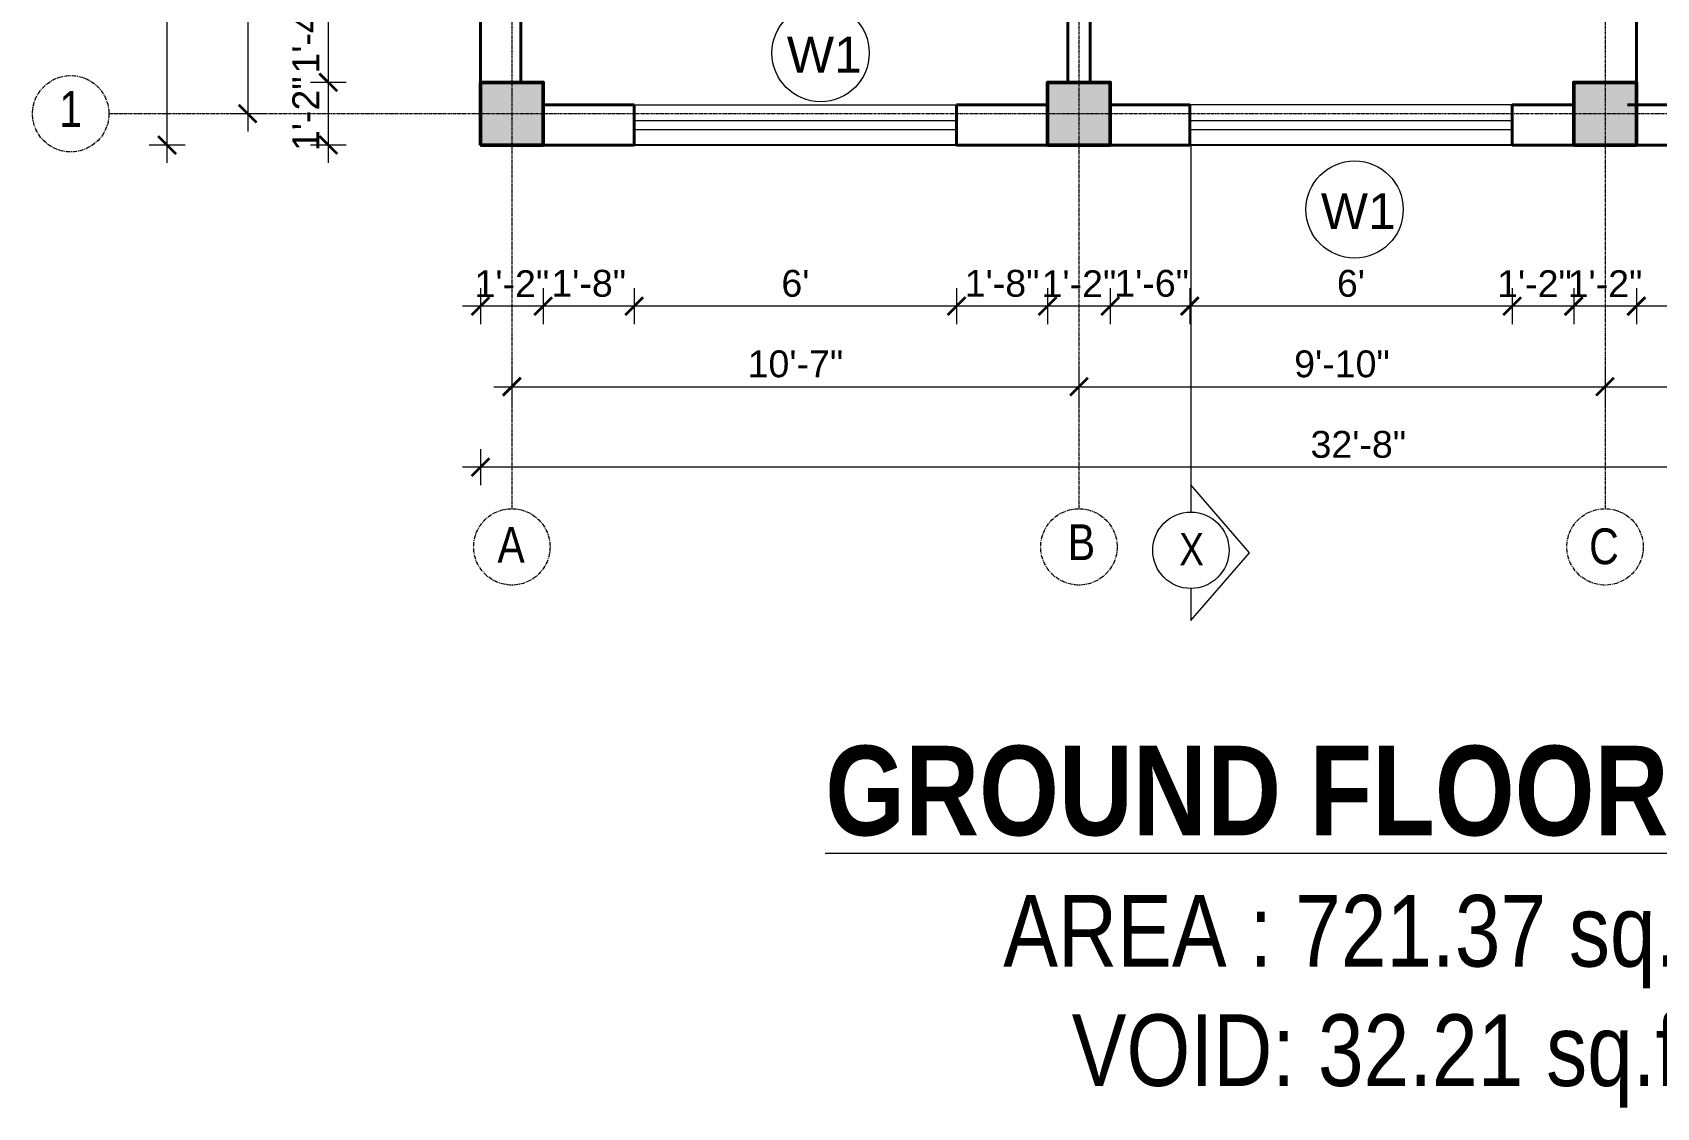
# Model space of a CAD drawing. Header units: inches. Extents: x 136316 to 155547, y -21384 to -17606.
# Drawn here: x 143687.5 to 144050.2, y -19971.8 to -19731.6 of the extents above; entities that cross this region are included whole.
import ezdxf

# ---------------------------------------------------------------- set-up
doc = ezdxf.new("R2010")
doc.units = ezdxf.units.IN
doc.header["$LTSCALE"] = 0.5
doc.header["$MEASUREMENT"] = 0
doc.header["$PDMODE"] = 66
doc.linetypes.add('CENTER', pattern=[2, 1.25, -0.25, 0.25, -0.25])
for name, color, linetype, lineweight in [('Annotate-Lite.w', 177, 'Continuous', 9), ('Annotations-Bold.w', 177, 'Continuous', 13), ('C-COLUMN', 1, 'Continuous', 50), ('DIM 1-100', 4, 'Continuous', 13), ('TEXT', 220, 'Continuous', 9), ('Text-100.w', 254, 'Continuous', 9), ('wall', 1, 'Continuous', 40), ('window', 4, 'Continuous', 13)]:
    doc.layers.add(name, color=color, linetype=linetype, lineweight=lineweight)
doc.styles.add('ARAIL', font='ARIALN.TTF')
doc.styles.add('arial', font='arial.ttf')
doc.styles.add('gaurav', font='arial.ttf')
doc.styles.get("Standard").update_dxf_attribs({"font": 'arial.ttf'})
doc.dimstyles.new('1 by 96', dxfattribs={"dimtxt": 6, "dimasz": 4, "dimexe": 4, "dimexo": 4, "dimgap": 2, "dimtad": 1, "dimdec": 0, "dimzin": 0, "dimdsep": 46, "dimlunit": 4, "dimtxsty": 'Standard', "dimblk": 'ARCHTICK', "dimcen": 0, "dimdle": 4, "dimadec": 0, "dimazin": 0, "dimtfac": 1, "dimtdec": 0, "dimtix": 1, "dimtofl": 0, "dimtmove": 1, "dimatfit": 3, "dimldrblk": 'ARCHTICK', "dimfxl": 4, "dimfxlon": 1, "dimtolj": 1, "dimtzin": 0, "dimlwd": -1, "dimlwe": -1, "dimarcsym": 0})

# ---------------------------------------------------------------- blocks, each defined once
blk = doc.blocks.new('_ArchTick')
at = {"color": 0, "linetype": 'ByBlock', "const_width": 0.15}
blk.add_lwpolyline([(-0.5, -0.5), (0.5, 0.5)], dxfattribs=at)
blk = doc.blocks.new('*D165')
at = {"layer": 'Defpoints', "color": 0, "transparency": 16777216}
for p in [(144045.67, -19756.73), (144069.65, -19756.73), (144045.67, -19792.73)]:
    blk.add_point(p, dxfattribs=at)
at = {"layer": 'DIM 1-100', "color": 0, "transparency": 16777216}
for p, q in [((144045.67, -19788.73), (144045.67, -19796.73)), ((144069.65, -19788.73), (144069.65, -19796.73)), ((144073.65, -19792.73), (144041.67, -19792.73))]:
    blk.add_line(p, q, dxfattribs=at)
at = {"layer": 'DIM 1-100', "color": 0, "transparency": 16777216, "xscale": 4, "yscale": 4, "zscale": 4, "rotation": 180}
blk.add_blockref('_ArchTick', (144045.67, -19792.73), dxfattribs=at)
at = {"layer": 'DIM 1-100', "color": 0, "transparency": 16777216, "xscale": 4, "yscale": 4, "zscale": 4}
blk.add_blockref('_ArchTick', (144069.65, -19792.73), dxfattribs=at)
at = {"layer": 'DIM 1-100', "color": 0, "transparency": 16777216, "insert": (144057.66, -19787.72), "char_height": 6, "attachment_point": 5}
blk.add_mtext("\\A1;2'", dxfattribs=at)
blk = doc.blocks.new('*D166')
at = {"layer": 'Defpoints', "color": 0, "transparency": 16777216}
for p in [(144031.67, -19756.73), (144045.67, -19756.73), (144031.67, -19792.73)]:
    blk.add_point(p, dxfattribs=at)
at = {"layer": 'DIM 1-100', "color": 0, "transparency": 16777216}
for p, q in [((144031.67, -19788.73), (144031.67, -19796.73)), ((144045.67, -19788.73), (144045.67, -19796.73)), ((144049.67, -19792.73), (144027.67, -19792.73))]:
    blk.add_line(p, q, dxfattribs=at)
at = {"layer": 'DIM 1-100', "color": 0, "transparency": 16777216, "xscale": 4, "yscale": 4, "zscale": 4, "rotation": 180}
blk.add_blockref('_ArchTick', (144031.67, -19792.73), dxfattribs=at)
at = {"layer": 'DIM 1-100', "color": 0, "transparency": 16777216, "xscale": 4, "yscale": 4, "zscale": 4}
blk.add_blockref('_ArchTick', (144045.67, -19792.73), dxfattribs=at)
at = {"layer": 'DIM 1-100', "color": 0, "transparency": 16777216, "insert": (144038.67, -19787.72), "char_height": 6, "attachment_point": 5}
blk.add_mtext('\\A1;1\'-2"', dxfattribs=at)
blk = doc.blocks.new('*D167')
at = {"layer": 'Defpoints', "color": 0, "transparency": 16777216}
for p in [(144017.92, -19756.73), (144031.67, -19756.73), (144017.92, -19792.73)]:
    blk.add_point(p, dxfattribs=at)
at = {"layer": 'DIM 1-100', "color": 0, "transparency": 16777216}
for p, q in [((144017.92, -19788.73), (144017.92, -19796.73)), ((144031.67, -19788.73), (144031.67, -19796.73)), ((144035.67, -19792.73), (144013.92, -19792.73))]:
    blk.add_line(p, q, dxfattribs=at)
at = {"layer": 'DIM 1-100', "color": 0, "transparency": 16777216, "xscale": 4, "yscale": 4, "zscale": 4, "rotation": 180}
blk.add_blockref('_ArchTick', (144017.92, -19792.73), dxfattribs=at)
at = {"layer": 'DIM 1-100', "color": 0, "transparency": 16777216, "xscale": 4, "yscale": 4, "zscale": 4}
blk.add_blockref('_ArchTick', (144031.67, -19792.73), dxfattribs=at)
at = {"layer": 'DIM 1-100', "color": 0, "transparency": 16777216, "insert": (144022.91, -19787.72), "char_height": 6, "attachment_point": 5}
blk.add_mtext('\\A1;1\'-2"', dxfattribs=at)
blk = doc.blocks.new('*D168')
at = {"layer": 'Defpoints', "color": 0, "transparency": 16777216}
for p in [(143945.92, -19756.73), (144017.92, -19756.73), (143945.92, -19792.73)]:
    blk.add_point(p, dxfattribs=at)
at = {"layer": 'DIM 1-100', "color": 0, "transparency": 16777216}
for p, q in [((143945.92, -19788.73), (143945.92, -19796.73)), ((144017.92, -19788.73), (144017.92, -19796.73)), ((144021.92, -19792.73), (143941.92, -19792.73))]:
    blk.add_line(p, q, dxfattribs=at)
at = {"layer": 'DIM 1-100', "color": 0, "transparency": 16777216, "xscale": 4, "yscale": 4, "zscale": 4, "rotation": 180}
blk.add_blockref('_ArchTick', (143945.92, -19792.73), dxfattribs=at)
at = {"layer": 'DIM 1-100', "color": 0, "transparency": 16777216, "xscale": 4, "yscale": 4, "zscale": 4}
blk.add_blockref('_ArchTick', (144017.92, -19792.73), dxfattribs=at)
at = {"layer": 'DIM 1-100', "color": 0, "transparency": 16777216, "insert": (143981.92, -19787.67), "char_height": 6, "attachment_point": 5}
blk.add_mtext("\\A1;6'", dxfattribs=at)
blk = doc.blocks.new('*D64')
at = {"layer": 'Defpoints', "color": 0, "transparency": 16777216}
for p in [(143928.17, -19756.73), (143945.92, -19756.73), (143928.17, -19792.73)]:
    blk.add_point(p, dxfattribs=at)
at = {"layer": 'DIM 1-100', "color": 0, "transparency": 16777216}
for p, q in [((143928.17, -19788.73), (143928.17, -19796.73)), ((143945.92, -19788.73), (143945.92, -19796.73)), ((143949.92, -19792.73), (143924.17, -19792.73))]:
    blk.add_line(p, q, dxfattribs=at)
at = {"layer": 'DIM 1-100', "color": 0, "transparency": 16777216, "xscale": 4, "yscale": 4, "zscale": 4, "rotation": 180}
blk.add_blockref('_ArchTick', (143928.17, -19792.73), dxfattribs=at)
at = {"layer": 'DIM 1-100', "color": 0, "transparency": 16777216, "xscale": 4, "yscale": 4, "zscale": 4}
blk.add_blockref('_ArchTick', (143945.92, -19792.73), dxfattribs=at)
at = {"layer": 'DIM 1-100', "color": 0, "transparency": 16777216, "insert": (143937.41, -19787.67), "char_height": 6, "attachment_point": 5}
blk.add_mtext('\\A1;1\'-6"', dxfattribs=at)
blk = doc.blocks.new('*D169')
at = {"layer": 'Defpoints', "color": 0, "transparency": 16777216}
for p in [(143914.17, -19756.73), (143928.17, -19756.73), (143914.17, -19792.73)]:
    blk.add_point(p, dxfattribs=at)
at = {"layer": 'DIM 1-100', "color": 0, "transparency": 16777216}
for p, q in [((143914.17, -19788.73), (143914.17, -19796.73)), ((143928.17, -19788.73), (143928.17, -19796.73)), ((143932.17, -19792.73), (143910.17, -19792.73))]:
    blk.add_line(p, q, dxfattribs=at)
at = {"layer": 'DIM 1-100', "color": 0, "transparency": 16777216, "xscale": 4, "yscale": 4, "zscale": 4, "rotation": 180}
blk.add_blockref('_ArchTick', (143914.17, -19792.73), dxfattribs=at)
at = {"layer": 'DIM 1-100', "color": 0, "transparency": 16777216, "xscale": 4, "yscale": 4, "zscale": 4}
blk.add_blockref('_ArchTick', (143928.17, -19792.73), dxfattribs=at)
at = {"layer": 'DIM 1-100', "color": 0, "transparency": 16777216, "insert": (143921.17, -19787.72), "char_height": 6, "attachment_point": 5}
blk.add_mtext('\\A1;1\'-2"', dxfattribs=at)
blk = doc.blocks.new('*D170')
at = {"layer": 'Defpoints', "color": 0, "transparency": 16777216}
for p in [(143893.85, -19756.73), (143914.17, -19756.73), (143893.85, -19792.73)]:
    blk.add_point(p, dxfattribs=at)
at = {"layer": 'DIM 1-100', "color": 0, "transparency": 16777216}
for p, q in [((143893.85, -19788.73), (143893.85, -19796.73)), ((143914.17, -19788.73), (143914.17, -19796.73)), ((143918.17, -19792.73), (143889.85, -19792.73))]:
    blk.add_line(p, q, dxfattribs=at)
at = {"layer": 'DIM 1-100', "color": 0, "transparency": 16777216, "xscale": 4, "yscale": 4, "zscale": 4, "rotation": 180}
blk.add_blockref('_ArchTick', (143893.85, -19792.73), dxfattribs=at)
at = {"layer": 'DIM 1-100', "color": 0, "transparency": 16777216, "xscale": 4, "yscale": 4, "zscale": 4}
blk.add_blockref('_ArchTick', (143914.17, -19792.73), dxfattribs=at)
at = {"layer": 'DIM 1-100', "color": 0, "transparency": 16777216, "insert": (143904.01, -19787.67), "char_height": 6, "attachment_point": 5}
blk.add_mtext('\\A1;1\'-8"', dxfattribs=at)
blk = doc.blocks.new('*D171')
at = {"layer": 'Defpoints', "color": 0, "transparency": 16777216}
for p in [(143821.85, -19756.73), (143893.85, -19756.73), (143821.85, -19792.73)]:
    blk.add_point(p, dxfattribs=at)
at = {"layer": 'DIM 1-100', "color": 0, "transparency": 16777216}
for p, q in [((143821.85, -19788.73), (143821.85, -19796.73)), ((143893.85, -19788.73), (143893.85, -19796.73)), ((143897.85, -19792.73), (143817.85, -19792.73))]:
    blk.add_line(p, q, dxfattribs=at)
at = {"layer": 'DIM 1-100', "color": 0, "transparency": 16777216, "xscale": 4, "yscale": 4, "zscale": 4, "rotation": 180}
blk.add_blockref('_ArchTick', (143821.85, -19792.73), dxfattribs=at)
at = {"layer": 'DIM 1-100', "color": 0, "transparency": 16777216, "xscale": 4, "yscale": 4, "zscale": 4}
blk.add_blockref('_ArchTick', (143893.85, -19792.73), dxfattribs=at)
at = {"layer": 'DIM 1-100', "color": 0, "transparency": 16777216, "insert": (143857.85, -19787.67), "char_height": 6, "attachment_point": 5}
blk.add_mtext("\\A1;6'", dxfattribs=at)
blk = doc.blocks.new('*D172')
at = {"layer": 'Defpoints', "color": 0, "transparency": 16777216}
for p in [(143801.52, -19756.73), (143821.85, -19756.73), (143801.52, -19792.73)]:
    blk.add_point(p, dxfattribs=at)
at = {"layer": 'DIM 1-100', "color": 0, "transparency": 16777216}
for p, q in [((143801.52, -19788.73), (143801.52, -19796.73)), ((143821.85, -19788.73), (143821.85, -19796.73)), ((143825.85, -19792.73), (143797.52, -19792.73))]:
    blk.add_line(p, q, dxfattribs=at)
at = {"layer": 'DIM 1-100', "color": 0, "transparency": 16777216, "xscale": 4, "yscale": 4, "zscale": 4, "rotation": 180}
blk.add_blockref('_ArchTick', (143801.52, -19792.73), dxfattribs=at)
at = {"layer": 'DIM 1-100', "color": 0, "transparency": 16777216, "xscale": 4, "yscale": 4, "zscale": 4}
blk.add_blockref('_ArchTick', (143821.85, -19792.73), dxfattribs=at)
at = {"layer": 'DIM 1-100', "color": 0, "transparency": 16777216, "insert": (143811.68, -19787.67), "char_height": 6, "attachment_point": 5}
blk.add_mtext('\\A1;1\'-8"', dxfattribs=at)
blk = doc.blocks.new('*D65')
at = {"layer": 'Defpoints', "color": 0, "transparency": 16777216}
for p in [(143787.52, -19756.73), (143801.52, -19756.73), (143787.52, -19792.73)]:
    blk.add_point(p, dxfattribs=at)
at = {"layer": 'DIM 1-100', "color": 0, "transparency": 16777216}
for p, q in [((143787.52, -19788.73), (143787.52, -19796.73)), ((143801.52, -19788.73), (143801.52, -19796.73)), ((143805.52, -19792.73), (143783.52, -19792.73))]:
    blk.add_line(p, q, dxfattribs=at)
at = {"layer": 'DIM 1-100', "color": 0, "transparency": 16777216, "xscale": 4, "yscale": 4, "zscale": 4, "rotation": 180}
blk.add_blockref('_ArchTick', (143787.52, -19792.73), dxfattribs=at)
at = {"layer": 'DIM 1-100', "color": 0, "transparency": 16777216, "xscale": 4, "yscale": 4, "zscale": 4}
blk.add_blockref('_ArchTick', (143801.52, -19792.73), dxfattribs=at)
at = {"layer": 'DIM 1-100', "color": 0, "transparency": 16777216, "insert": (143794.52, -19787.72), "char_height": 6, "attachment_point": 5}
blk.add_mtext('\\A1;1\'-2"', dxfattribs=at)
blk = doc.blocks.new('*D173')
at = {"layer": 'Defpoints', "color": 0, "transparency": 16777216}
for p in [(143794.52, -19756.73), (143921.17, -19756.73), (143921.17, -19810.73)]:
    blk.add_point(p, dxfattribs=at)
at = {"layer": 'DIM 1-100', "color": 0, "transparency": 16777216}
for p, q in [((143794.52, -19806.73), (143794.52, -19814.73)), ((143921.17, -19806.73), (143921.17, -19814.73)), ((143790.52, -19810.73), (143925.17, -19810.73))]:
    blk.add_line(p, q, dxfattribs=at)
at = {"layer": 'DIM 1-100', "color": 0, "transparency": 16777216, "xscale": 4, "yscale": 4, "zscale": 4, "rotation": 180}
blk.add_blockref('_ArchTick', (143794.52, -19810.73), dxfattribs=at)
at = {"layer": 'DIM 1-100', "color": 0, "transparency": 16777216, "xscale": 4, "yscale": 4, "zscale": 4}
blk.add_blockref('_ArchTick', (143921.17, -19810.73), dxfattribs=at)
at = {"layer": 'DIM 1-100', "color": 0, "transparency": 16777216, "insert": (143857.85, -19805.67), "char_height": 6, "attachment_point": 5}
blk.add_mtext('\\A1;10\'-7"', dxfattribs=at)
blk = doc.blocks.new('*D174')
at = {"layer": 'Defpoints', "color": 0, "transparency": 16777216}
for p in [(143921.17, -19756.73), (144038.67, -19756.73), (144038.67, -19810.73)]:
    blk.add_point(p, dxfattribs=at)
at = {"layer": 'DIM 1-100', "color": 0, "transparency": 16777216}
for p, q in [((143921.17, -19806.73), (143921.17, -19814.73)), ((144038.67, -19806.73), (144038.67, -19814.73)), ((143917.17, -19810.73), (144042.67, -19810.73))]:
    blk.add_line(p, q, dxfattribs=at)
at = {"layer": 'DIM 1-100', "color": 0, "transparency": 16777216, "xscale": 4, "yscale": 4, "zscale": 4, "rotation": 180}
blk.add_blockref('_ArchTick', (143921.17, -19810.73), dxfattribs=at)
at = {"layer": 'DIM 1-100', "color": 0, "transparency": 16777216, "xscale": 4, "yscale": 4, "zscale": 4}
blk.add_blockref('_ArchTick', (144038.67, -19810.73), dxfattribs=at)
at = {"layer": 'DIM 1-100', "color": 0, "transparency": 16777216, "insert": (143979.92, -19805.67), "char_height": 6, "attachment_point": 5}
blk.add_mtext('\\A1;9\'-10"', dxfattribs=at)
blk = doc.blocks.new('*D66')
at = {"layer": 'Defpoints', "color": 0, "transparency": 16777216}
for p in [(144038.67, -19756.73), (144172.63, -19756.73), (144172.63, -19810.73)]:
    blk.add_point(p, dxfattribs=at)
at = {"layer": 'DIM 1-100', "color": 0, "transparency": 16777216}
for p, q in [((144038.67, -19806.73), (144038.67, -19814.73)), ((144172.63, -19806.73), (144172.63, -19814.73)), ((144034.67, -19810.73), (144176.63, -19810.73))]:
    blk.add_line(p, q, dxfattribs=at)
at = {"layer": 'DIM 1-100', "color": 0, "transparency": 16777216, "xscale": 4, "yscale": 4, "zscale": 4, "rotation": 180}
blk.add_blockref('_ArchTick', (144038.67, -19810.73), dxfattribs=at)
at = {"layer": 'DIM 1-100', "color": 0, "transparency": 16777216, "xscale": 4, "yscale": 4, "zscale": 4}
blk.add_blockref('_ArchTick', (144172.63, -19810.73), dxfattribs=at)
at = {"layer": 'DIM 1-100', "color": 0, "transparency": 16777216, "insert": (144105.65, -19805.72), "char_height": 6, "attachment_point": 5}
blk.add_mtext('\\A1;11\'-2"', dxfattribs=at)
blk = doc.blocks.new('*D67')
at = {"layer": 'Defpoints', "color": 0, "transparency": 16777216}
for p in [(143787.52, -19756.73), (144179.63, -19756.73), (143787.52, -19828.73)]:
    blk.add_point(p, dxfattribs=at)
at = {"layer": 'DIM 1-100', "color": 0, "transparency": 16777216}
for p, q in [((143787.52, -19824.73), (143787.52, -19832.73)), ((144179.63, -19824.73), (144179.63, -19832.73)), ((144183.63, -19828.73), (143783.52, -19828.73))]:
    blk.add_line(p, q, dxfattribs=at)
at = {"layer": 'DIM 1-100', "color": 0, "transparency": 16777216, "xscale": 4, "yscale": 4, "zscale": 4, "rotation": 180}
blk.add_blockref('_ArchTick', (143787.52, -19828.73), dxfattribs=at)
at = {"layer": 'DIM 1-100', "color": 0, "transparency": 16777216, "xscale": 4, "yscale": 4, "zscale": 4}
blk.add_blockref('_ArchTick', (144179.63, -19828.73), dxfattribs=at)
at = {"layer": 'DIM 1-100', "color": 0, "transparency": 16777216, "insert": (143983.57, -19823.66), "char_height": 6, "attachment_point": 5}
blk.add_mtext('\\A1;32\'-8"', dxfattribs=at)
blk = doc.blocks.new('*D185')
at = {"layer": 'Defpoints', "color": 0, "transparency": 16777216}
for p in [(143787.52, -19726.61), (143753.52, -19742.73), (143787.52, -19742.73)]:
    blk.add_point(p, dxfattribs=at)
at = {"layer": 'DIM 1-100', "color": 0, "transparency": 16777216}
for p, q in [((143753.52, -19722.61), (143753.52, -19746.73)), ((143757.52, -19726.61), (143749.52, -19726.61)), ((143757.52, -19742.73), (143749.52, -19742.73))]:
    blk.add_line(p, q, dxfattribs=at)
at = {"layer": 'DIM 1-100', "color": 0, "transparency": 16777216, "xscale": 4, "yscale": 4, "zscale": 4}
for p, rotation in [((143753.52, -19726.61), 90), ((143753.52, -19742.73), 270)]:
    blk.add_blockref('_ArchTick', p, dxfattribs=dict(at, rotation=rotation))
at = {"layer": 'DIM 1-100', "color": 0, "transparency": 16777216, "insert": (143748.51, -19732.41), "char_height": 6, "attachment_point": 5, "rotation": 90}
blk.add_mtext('\\A1;1\'-4"', dxfattribs=at)
blk = doc.blocks.new('*D186')
at = {"layer": 'Defpoints', "color": 0, "transparency": 16777216}
for p in [(143787.52, -19742.73), (143753.52, -19756.73), (143787.52, -19756.73)]:
    blk.add_point(p, dxfattribs=at)
at = {"layer": 'DIM 1-100', "color": 0, "transparency": 16777216}
for p, q in [((143753.52, -19738.73), (143753.52, -19760.73)), ((143757.52, -19742.73), (143749.52, -19742.73)), ((143757.52, -19756.73), (143749.52, -19756.73))]:
    blk.add_line(p, q, dxfattribs=at)
at = {"layer": 'DIM 1-100', "color": 0, "transparency": 16777216, "xscale": 4, "yscale": 4, "zscale": 4}
for p, rotation in [((143753.52, -19742.73), 90), ((143753.52, -19756.73), 270)]:
    blk.add_blockref('_ArchTick', p, dxfattribs=dict(at, rotation=rotation))
at = {"layer": 'DIM 1-100', "color": 0, "transparency": 16777216, "insert": (143748.51, -19749.73), "char_height": 6, "attachment_point": 5, "rotation": 90}
blk.add_mtext('\\A1;1\'-2"', dxfattribs=at)
blk = doc.blocks.new('*D188')
at = {"layer": 'Defpoints', "color": 0, "transparency": 16777216}
for p in [(143787.52, -19631.5), (143735.52, -19749.73), (143787.52, -19749.73)]:
    blk.add_point(p, dxfattribs=at)
at = {"layer": 'DIM 1-100', "color": 0, "transparency": 16777216}
for p, q in [((143735.52, -19627.5), (143735.52, -19753.73)), ((143739.52, -19631.5), (143731.52, -19631.5)), ((143739.52, -19749.73), (143731.52, -19749.73))]:
    blk.add_line(p, q, dxfattribs=at)
at = {"layer": 'DIM 1-100', "color": 0, "transparency": 16777216, "xscale": 4, "yscale": 4, "zscale": 4}
for p, rotation in [((143735.52, -19631.5), 90), ((143735.52, -19749.73), 270)]:
    blk.add_blockref('_ArchTick', p, dxfattribs=dict(at, rotation=rotation))
at = {"layer": 'DIM 1-100', "color": 0, "transparency": 16777216, "insert": (143730.46, -19690.61), "char_height": 6, "attachment_point": 5, "rotation": 90}
blk.add_mtext('\\A1;9\'-10"', dxfattribs=at)
blk = doc.blocks.new('*D70')
at = {"layer": 'Defpoints', "color": 0, "transparency": 16777216}
for p in [(143717.52, -19455.43), (143787.52, -19455.43), (143787.52, -19756.73)]:
    blk.add_point(p, dxfattribs=at)
at = {"layer": 'DIM 1-100', "color": 0, "transparency": 16777216}
for p, q in [((143717.52, -19760.73), (143717.52, -19451.43)), ((143721.52, -19455.43), (143713.52, -19455.43)), ((143721.52, -19756.73), (143713.52, -19756.73))]:
    blk.add_line(p, q, dxfattribs=at)
at = {"layer": 'DIM 1-100', "color": 0, "transparency": 16777216, "xscale": 4, "yscale": 4, "zscale": 4}
for p, rotation in [((143717.52, -19455.43), 90), ((143717.52, -19756.73), 270)]:
    blk.add_blockref('_ArchTick', p, dxfattribs=dict(at, rotation=rotation))
at = {"layer": 'DIM 1-100', "color": 0, "transparency": 16777216, "insert": (143712.46, -19606.08), "char_height": 6, "attachment_point": 5, "rotation": 90}
blk.add_mtext('\\A1;25\'-1"', dxfattribs=at)

msp = doc.modelspace()

# ---------------------------------------------------------------- hatches: boundary and pattern name
at = {"layer": 'C-COLUMN'}
h = msp.add_hatch(color=256, dxfattribs=at)
h.dxf.hatch_style = 1
h.paths.add_polyline_path([(143801.52, -19742.73), (143787.52, -19742.73), (143787.52, -19756.73), (143801.52, -19756.73)])
h = msp.add_hatch(color=256, dxfattribs=at)
h.dxf.hatch_style = 1
h.paths.add_polyline_path([(143928.17, -19742.73), (143914.17, -19742.73), (143914.17, -19756.73), (143928.17, -19756.73)])
h = msp.add_hatch(color=256, dxfattribs=at)
h.dxf.hatch_style = 1
h.paths.add_polyline_path([(144045.67, -19742.73), (144031.67, -19742.73), (144031.67, -19756.73), (144045.67, -19756.73)])

# ---------------------------------------------------------------- linework, layer by layer
at = {"layer": 'Annotate-Lite.w', "ltscale": 0.005}
for centre in [(143863.48, -19736.18), (143982.74, -19771.14)]:
    msp.add_circle(centre, 10.86, dxfattribs=at)
at = {"layer": 'Annotations-Bold.w', "linetype": 'CENTER', "ltscale": 0.3}
for p, q in [((143794.52, -19391.25), (143794.52, -19838)), ((143921.17, -19391.25), (143921.17, -19838)), ((144038.67, -19391.25), (144038.67, -19838)), ((144264.74, -19749.73), (143704.52, -19749.73))]:
    msp.add_line(p, q, dxfattribs=at)
at = {"layer": 'Annotations-Bold.w', "linetype": 'CENTER', "ltscale": 1.5}
for centre in [(143695.99, -19749.73), (143794.52, -19846.53), (143921.17, -19846.53), (144038.67, -19846.53)]:
    msp.add_circle(centre, 8.53, dxfattribs=at)
at = {"layer": 'C-COLUMN'}
for points in [[(143787.52, -19756.73), (143801.52, -19756.73), (143801.52, -19742.73), (143787.52, -19742.73)], [(143914.17, -19756.73), (143928.17, -19756.73), (143928.17, -19742.73), (143914.17, -19742.73)], [(144031.67, -19756.73), (144045.67, -19756.73), (144045.67, -19742.73), (144031.67, -19742.73)]]:
    msp.add_lwpolyline(points, close=True, dxfattribs=at)
at = {"layer": 'Defpoints'}
msp.add_lwpolyline([(144189.2, -19513.97), (144179.63, -19756.73), (143787.52, -19756.73), (143787.63, -19453.33), (144189.2, -19513.97)], dxfattribs=at)
at = {"layer": 'TEXT'}
for points in [[(143946.17, -19756.73), (143946.17, -19838.76)], [(143946.17, -19855.83), (143946.17, -19862.97), (143959.26, -19847.83), (143946.17, -19832.69)]]:
    msp.add_lwpolyline(points, dxfattribs=at)
msp.add_circle((143946.17, -19847.29), 8.53, dxfattribs=at)
at = {"layer": 'wall'}
for p, q in [((143918.67, -19638.5), (143918.67, -19742.73)), ((143923.67, -19638.5), (143923.67, -19742.73)), ((144045.67, -19638.5), (144045.67, -19742.73)), ((143787.52, -19726.61), (143787.52, -19742.73)), ((143796.52, -19726.61), (143796.52, -19742.73)), ((143821.85, -19747.73), (143821.85, -19756.73)), ((143893.85, -19747.73), (143893.85, -19756.73)), ((143945.92, -19747.73), (143945.92, -19756.73)), ((144017.92, -19747.73), (144017.92, -19756.73))]:
    msp.add_line(p, q, dxfattribs=at)
for points in [[(143801.52, -19747.73), (143821.85, -19747.73)], [(143893.85, -19747.73), (143914.17, -19747.73)], [(143928.17, -19747.73), (143945.92, -19747.73)], [(144017.92, -19747.73), (144031.67, -19747.73)], [(144043.67, -19747.73), (144069.65, -19747.73)], [(143821.85, -19756.73), (143801.52, -19756.73)], [(143893.85, -19756.73), (143914.17, -19756.73)], [(143928.17, -19756.73), (143945.92, -19756.73)], [(144017.92, -19756.73), (144069.65, -19756.73)]]:
    msp.add_lwpolyline(points, dxfattribs=at)
at = {"layer": 'window'}
for p, q in [((143821.85, -19747.73), (143893.85, -19747.73)), ((144017.92, -19747.73), (143945.92, -19747.73)), ((143821.85, -19751.23), (143893.85, -19751.23)), ((143821.85, -19753.23), (143893.85, -19753.23)), ((143945.92, -19751.23), (144017.92, -19751.23)), ((143945.92, -19753.23), (144017.92, -19753.23)), ((143821.85, -19756.73), (143893.85, -19756.73)), ((143945.92, -19756.73), (144017.92, -19756.73))]:
    msp.add_line(p, q, dxfattribs=at)

# ---------------------------------------------------------------- texts
at = {"layer": 'Annotate-Lite.w', "ltscale": 0.005, "char_height": 8, "attachment_point": 1, "style": 'gaurav'}
for insert in [(143855.94, -19732.53), (143975.2, -19767.49)]:
    msp.add_mtext_dynamic_manual_height_columns('W1', width=8, gutter_width=100, heights=[0], dxfattribs=dict(at, insert=insert))
at = {"layer": 'Annotations-Bold.w', "linetype": 'CENTER', "ltscale": 1.5, "char_height": 8, "attachment_point": 1, "style": 'ARAIL'}
for s, insert in [('1', (143693.44, -19744.68)), ('A', (143791.29, -19842.08)), ('B', (143918.68, -19841.49)), ('C', (144035.13, -19842.4))]:
    msp.add_mtext_dynamic_manual_height_columns(s, width=6.5393, gutter_width=100, heights=[0], dxfattribs=dict(at, insert=insert))
at = {"layer": 'TEXT', "insert": (143943.58, -19843.46), "char_height": 7.2, "attachment_point": 1, "style": 'ARAIL'}
msp.add_mtext_dynamic_manual_height_columns('X', width=125.4648, gutter_width=90, heights=[0], dxfattribs=at)
at = {"layer": 'Text-100.w', "insert": (143989.86, -19890.98), "char_height": 20, "width": 569.1024, "attachment_point": 2, "style": 'arial'}
msp.add_mtext('\\A1;{\\fArial Narrow|b1|i0|c0|p34;\\L GROUND FLOOR PLAN\\P\\fArial Narrow|b0|i0|c0|p34;\\H0.8x;\\lAREA : 721.37 sq. ft.\\PVOID: 32.21 sq.ft}', dxfattribs=at)

# ---------------------------------------------------------------- dimensions: what is measured, and where the dimension line sits
at = {"layer": 'DIM 1-100'}
for base, p1, p2, picture, middle in [((143717.52, -19455.43), (143787.52, -19756.73), (143787.52, -19455.43), '*D70', (143712.46, -19606.08)), ((143735.52, -19749.73), (143787.52, -19631.5), (143787.52, -19749.73), '*D188', (143730.46, -19690.61))]:
    dim = msp.add_linear_dim(base=base, p1=p1, p2=p2, angle=90, dimstyle='1 by 96', dxfattribs=at)
    dim.commit()
    dim.dimension.update_dxf_attribs({"geometry": picture, "text_midpoint": middle})
for base, p1, p2, picture, middle in [((143753.52, -19742.73), (143787.52, -19726.61), (143787.52, -19742.73), '*D185', (143753.52, -19732.41)), ((143753.52, -19756.73), (143787.52, -19742.73), (143787.52, -19756.73), '*D186', (143753.52, -19749.73))]:
    dim = msp.add_linear_dim(base=base, p1=p1, p2=p2, angle=90, dimstyle='1 by 96', dxfattribs=at)
    dim.commit()
    dim.dimension.update_dxf_attribs({"geometry": picture, "text_midpoint": middle, "dimtype": 160})
for base, p1, p2, picture, middle in [((143787.52, -19792.73), (143801.52, -19756.73), (143787.52, -19756.73), '*D65', (143794.52, -19792.73)), ((143914.17, -19792.73), (143928.17, -19756.73), (143914.17, -19756.73), '*D169', (143921.17, -19792.73)), ((143928.17, -19792.73), (143945.92, -19756.73), (143928.17, -19756.73), '*D64', (143937.41, -19792.73)), ((144017.92, -19792.73), (144031.67, -19756.73), (144017.92, -19756.73), '*D167', (144022.91, -19792.73)), ((144031.67, -19792.73), (144045.67, -19756.73), (144031.67, -19756.73), '*D166', (144038.67, -19792.73))]:
    dim = msp.add_linear_dim(base=base, p1=p1, p2=p2, dimstyle='1 by 96', dxfattribs=at)
    dim.commit()
    dim.dimension.update_dxf_attribs({"geometry": picture, "text_midpoint": middle, "dimtype": 160})
for base, p1, p2, picture, middle in [((143787.52, -19828.73), (144179.63, -19756.73), (143787.52, -19756.73), '*D67', (143983.57, -19823.66)), ((143921.17, -19810.73), (143794.52, -19756.73), (143921.17, -19756.73), '*D173', (143857.85, -19805.67)), ((143801.52, -19792.73), (143821.85, -19756.73), (143801.52, -19756.73), '*D172', (143811.68, -19787.67)), ((143821.85, -19792.73), (143893.85, -19756.73), (143821.85, -19756.73), '*D171', (143857.85, -19787.67)), ((143893.85, -19792.73), (143914.17, -19756.73), (143893.85, -19756.73), '*D170', (143904.01, -19787.67)), ((144038.67128491, -19810.73025565), (143921.17128491, -19756.73025565), (144038.67128491, -19756.73025565), '*D174', (143979.92128491, -19805.66681773)), ((143945.92, -19792.73), (144017.92, -19756.73), (143945.92, -19756.73), '*D168', (143981.92, -19787.67)), ((144172.63, -19810.73), (144038.67, -19756.73), (144172.63, -19756.73), '*D66', (144105.65, -19805.72)), ((144045.67, -19792.73), (144069.65, -19756.73), (144045.67, -19756.73), '*D165', (144057.66, -19787.72))]:
    dim = msp.add_linear_dim(base=base, p1=p1, p2=p2, dimstyle='1 by 96', dxfattribs=at)
    dim.commit()
    dim.dimension.update_dxf_attribs({"geometry": picture, "text_midpoint": middle})

doc.saveas('drawing.dxf')
